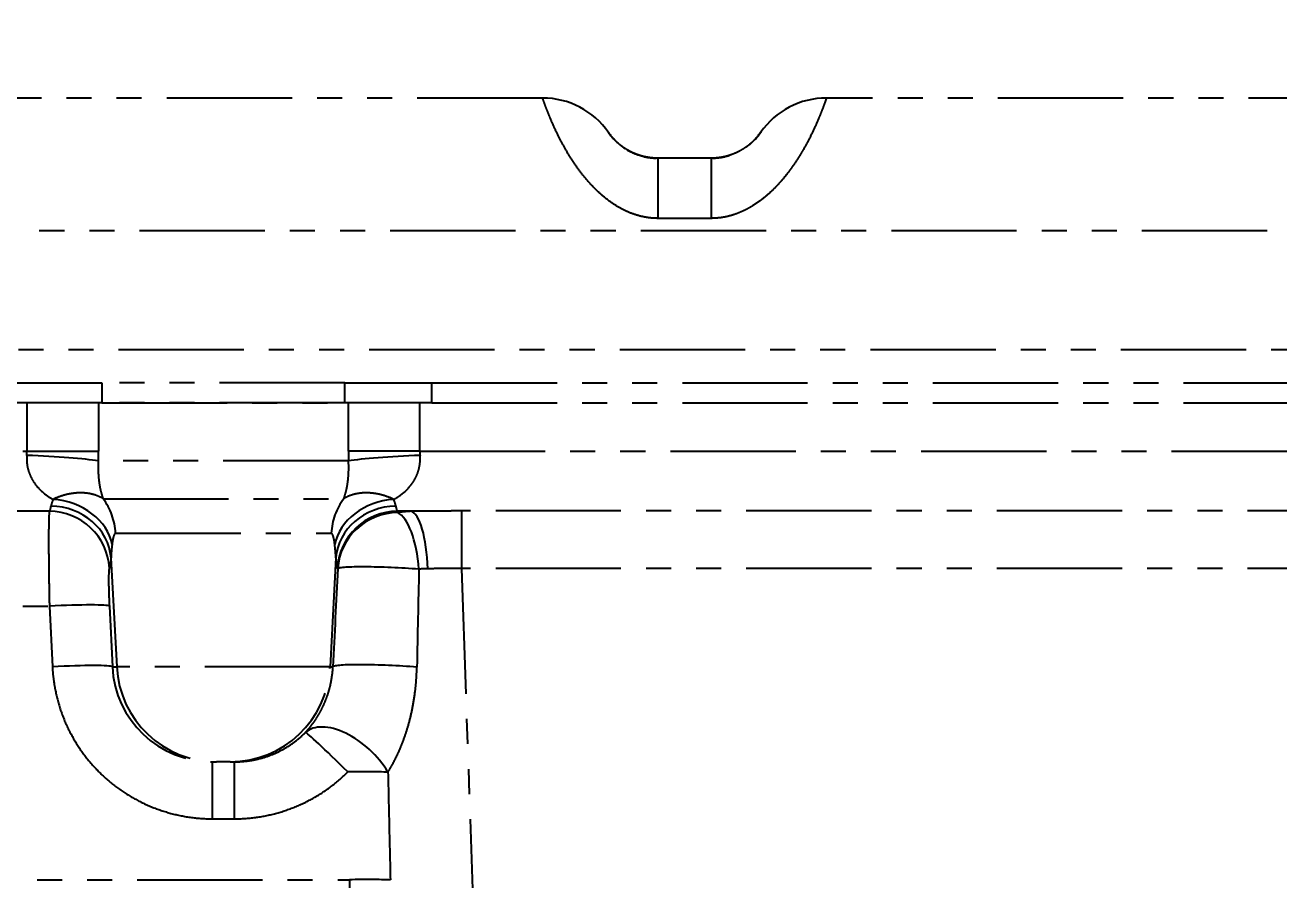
# Model space of a CAD drawing. Header units: inches. Extents: x 0 to 77285, y -118 to 40065.
# Drawn here: x 70102.1 to 70164.6, y 25520 to 25562.7 of the extents above; entities that cross this region are included whole.
import ezdxf

# ---------------------------------------------------------------- set-up
doc = ezdxf.new("R2010")
doc.units = ezdxf.units.IN
doc.header["$LTSCALE"] = 5
doc.header["$MEASUREMENT"] = 0
doc.linetypes.add('PHANTOM', pattern=[2.5, 1.25, -0.25, 0.25, -0.25, 0.25, -0.25])
doc.layers.add('66', color=6, linetype='PHANTOM')
doc.styles.add('SCI', font='')
doc.styles.get('SCI').set_extended_font_data('Gulim')
doc.dimstyles.new('SCH', dxfattribs={"dimtxt": 2.5, "dimasz": 2, "dimexe": 1.25, "dimexo": 0.625, "dimtad": 1, "dimdec": 8, "dimtxsty": 'SCI', "dimcen": 2.5, "dimclrd": 4, "dimclre": 4, "dimclrt": 7, "dimadec": 8, "dimazin": 2, "dimtfac": 1, "dimtdec": 8, "dimtmove": 0, "dimatfit": 3, "dimfxl": 1, "dimarcsym": 0})

# ---------------------------------------------------------------- blocks, each defined once
blk = doc.blocks.new('A$C4c8e5734')
for p, q in [((-124.079, 18.923), (-181.683, 18.923)), ((-32.617, 18.923), (-109.921, 18.923)), ((-113.203, 17.209), (-113.203, 17.209)), ((-118.335, 15.923), (-118.335, 12.923)), ((-115.665, 15.923), (-118.335, 15.923)), ((-115.665, 15.923), (-115.665, 12.923)), ((-119.571, 13.144), (-119.571, 13.143)), ((-115.665, 12.923), (-118.335, 12.923)), ((-181.683, 12.312), (-32.617, 12.312)), ((-182.73, 6.376), (-31.57, 6.376)), ((-150.392, 4.723), (-146.062, 4.723)), ((-133.938, 4.723), (-146.062, 4.723)), ((-146.062, 4.723), (-146.062, 3.723)), ((-133.938, 4.723), (-129.608, 4.723)), ((-133.938, 3.723), (-133.938, 4.723)), ((-129.608, 4.723), (-82.392, 4.723)), ((-129.608, 3.723), (-129.608, 4.723)), ((-146.062, 3.723), (-150.392, 3.723)), ((-149.798, 3.723), (-149.798, 1.308)), ((-146.235, 3.723), (-146.235, 1.308)), ((-133.938, 3.723), (-146.062, 3.723)), ((-146.062, 3.723), (-133.938, 3.723)), ((-129.608, 3.723), (-133.938, 3.723)), ((-133.765, 1.308), (-133.765, 3.723)), ((-130.202, 1.308), (-130.202, 3.723)), ((-129.608, 3.723), (-82.392, 3.723)), ((-129.608, 3.723), (-82.392, 3.723)), ((-182.514, 1.308), (-149.798, 1.308)), ((-149.798, 1.308), (-146.235, 1.308)), ((-130.202, 1.308), (-133.765, 1.308)), ((-130.202, 1.308), (-81.798, 1.308)), ((-149.813, 0.973), (-149.813, 0.973)), ((-133.759, 0.823), (-146.241, 0.823)), ((-149.579, -0.027), (-149.579, -0.027)), ((-146.005, -1.057), (-133.996, -1.057)), ((-148.682, -1.686), (-182.514, -1.686)), ((-130.647, -1.686), (-131.318, -1.686)), ((-128.131, -1.67), (-128.131, -4.543)), ((-82.669, -1.67), (-128.131, -1.67)), ((-145.381, -2.779), (-134.619, -2.779)), ((-145.608, -4.011), (-145.324, -9.438)), ((-134.392, -4.011), (-134.676, -9.438)), ((-82.669, -4.543), (-128.131, -4.543)), ((-128.131, -4.543), (-127.361, -26.586)), ((-182.514, -6.415), (-148.681, -6.415)), ((-148.681, -6.415), (-148.531, -9.438)), ((-145.689, -6.415), (-145.539, -9.438)), ((-145.539, -9.438), (-145.324, -9.438)), ((-134.676, -9.438), (-145.324, -9.438)), ((-134.676, -9.438), (-134.538, -9.438)), ((-130.368, -9.877), (-130.367, -9.877)), ((-130.495, -11.077), (-130.495, -11.077)), ((-140.552, -14.177), (-140.338, -14.177)), ((-140.552, -17.02), (-140.552, -14.177)), ((-139.662, -14.177), (-140.338, -14.177)), ((-139.662, -14.177), (-139.448, -14.177)), ((-139.448, -17.02), (-139.448, -14.177)), ((-140.552, -17.02), (-139.448, -17.02)), ((-181.799, -20.057), (-133.713, -20.057))]:
    blk.add_line(p, q)
for centre, start, end in [((-124.079, 14.923), 34.8499, 90), ((-109.921, 14.923), 90, 145.1501)]:
    blk.add_arc(centre, 4, start, end)
for centre, major_axis, ratio, start_param, end_param in [((-151.281, 1.309), (0, -1.939), 0.764598, 1.4633, 1.570728), ((-150.674, 1.308), (0, -9.795), 0.453205, 1.521256, 1.570807), ((-129.326, 1.308), (0, 9.795), 0.453205, 1.570785, 1.620336), ((-128.719, 1.309), (0, 1.939), 0.764598, 1.570864, 1.678293), ((-149.807, 0.823), (3.998, -0.141), 0.069267, 0.471368, 1.573242), ((-130.193, 0.823), (-3.998, -0.141), 0.069267, 4.709944, 5.811817), ((-148.498, -3.493), (2.943, -0.582), 0.794618, 0.308982, 1.726578), ((-148.219, -2.936), (0, -3), 0.947375, 1.623103, 2.247918), ((-131.781, -2.936), (0, -3), 0.947374, 4.03521, 4.660029), ((-131.502, -3.493), (-2.943, -0.582), 0.794615, 4.556613, 5.974203), ((-149.012, 1.28), (0.314, -2.971), 0.104118, 0.050145, 0.411797), ((-148.682, -4.68), (2.335, -1.884), 0.996944, 0.732952, 2.2483), ((-148.6, -4.168), (2.994, -0.194), 0.912463, 0.128086, 1.629709), ((-131.4, -4.168), (-2.994, -0.194), 0.912463, 4.653476, 6.155098), ((-131.318, -4.68), (-2.335, -1.884), 0.996944, 4.034885, 5.550233), ((-131.308, -4.706), (-2.912, -0.722), 0.98424, 4.472923, 5.98316), ((-130.984, 1.309), (0.318, 3), 0.103657, 2.731862, 3.091696), ((-131.308, -4.706), (-0.199, 2.993), 0.355137, 4.733872, 6.09837), ((-130.647, -4.68), (-0.053, 3), 0.280291, 4.750669, 6.219739), ((-133.98, 1.414), (0.312, 5.948), 0.052479, 2.72174, 3.083193), ((-134.171, -3.005), (-1.608, -32.771), 0.001605, 4.759611, 4.91006), ((-134.42, -6.518), (0.105, 1.998), 0.052264, 6.113183, 6.225025), ((-131.308, -4.706), (-2.996, 0.147), 0.066375, 4.35456, 6.230781), ((-44.845, 81.126), (37.643, 1565.5), 0.05329, 1.626846, 1.629972), ((-148.681, -6.572), (2.996, 0.149), 0.052272, 0.05236, 1.568197), ((-148.531, -9.595), (2.996, 0.149), 0.052272, 0.05236, 1.568197), ((-131.547, -9.595), (-2.996, 0.146), 0.071036, 4.305632, 6.230765), ((-140.53, -9.177), (4.446, 2.334), 0.994691, 2.708372, 4.226809), ((-140.338, -9.177), (0, -5), 0.99863, 4.764749, 6.283185), ((-139.662, -9.177), (0, -5), 0.99863, 0, 1.518436), ((-133.798, -14.841), (-2.169, 2.072), 0.557017, 4.246214, 6.238656), ((-133.798, -14.841), (-2.12, 2.123), 0.037008, 4.749429, 6.246178), ((-133.798, -14.841), (3, 0.047), 0.05233, 0.837393, 1.569982), ((-133.713, -20.214), (3, 0.048), 0.052329, 0.821906, 1.569953)]:
    blk.add_ellipse(centre, major_axis=major_axis, ratio=ratio, start_param=start_param, end_param=end_param)
for points in [[(-124.063, 18.876), (-124.074, 18.907), (-124.079, 18.923), (-124.079, 18.923)], [(-124.014, 18.739), (-124.036, 18.799), (-124.052, 18.844), (-124.063, 18.876)], [(-109.946, 18.851), (-109.957, 18.82), (-109.972, 18.778), (-109.99, 18.727)], [(-109.938, 18.873), (-109.941, 18.866), (-109.943, 18.859), (-109.946, 18.851)], [(-109.921, 18.923), (-109.921, 18.923), (-109.927, 18.906), (-109.938, 18.873)], [(-123.664, 17.846), (-123.722, 17.982), (-123.773, 18.106), (-123.817, 18.219)], [(-110.197, 18.183), (-110.233, 18.092), (-110.274, 17.993), (-110.318, 17.888)], [(-110.145, 18.315), (-110.161, 18.273), (-110.179, 18.229), (-110.197, 18.183)], [(-110.077, 18.493), (-110.097, 18.438), (-110.12, 18.379), (-110.145, 18.315)], [(-110.021, 18.643), (-110.038, 18.598), (-110.056, 18.548), (-110.077, 18.493)], [(-109.99, 18.727), (-110, 18.701), (-110.01, 18.673), (-110.021, 18.643)], [(-110.353, 17.807), (-110.411, 17.671), (-110.476, 17.524), (-110.549, 17.369)], [(-110.318, 17.888), (-110.329, 17.862), (-110.341, 17.835), (-110.353, 17.807)], [(-120.797, 17.209), (-120.798, 17.211), (-120.799, 17.212), (-120.8, 17.214)], [(-120.797, 17.209), (-120.786, 17.194), (-120.776, 17.18), (-120.766, 17.165)], [(-120.786, 17.194), (-120.793, 17.204), (-120.797, 17.209), (-120.797, 17.209)], [(-120.794, 17.206), (-120.654, 17.004), (-120.503, 16.839), (-120.349, 16.701)], [(-120.783, 17.19), (-120.784, 17.191), (-120.785, 17.193), (-120.786, 17.194)], [(-120.757, 17.153), (-120.768, 17.168), (-120.777, 17.18), (-120.783, 17.19)], [(-120.743, 17.135), (-120.748, 17.141), (-120.752, 17.147), (-120.757, 17.153)], [(-120.706, 17.086), (-120.72, 17.104), (-120.733, 17.12), (-120.743, 17.135)], [(-120.675, 17.047), (-120.686, 17.061), (-120.697, 17.074), (-120.706, 17.086)], [(-120.633, 16.995), (-120.648, 17.013), (-120.662, 17.031), (-120.675, 17.047)], [(-120.576, 16.929), (-120.597, 16.953), (-120.616, 16.975), (-120.633, 16.995)], [(-120.536, 16.885), (-120.55, 16.9), (-120.563, 16.915), (-120.576, 16.929)], [(-113.93, 16.472), (-113.678, 16.651), (-113.431, 16.883), (-113.205, 17.206)], [(-113.65, 16.701), (-113.497, 16.84), (-113.346, 17.004), (-113.206, 17.206)], [(-113.432, 16.921), (-113.445, 16.906), (-113.458, 16.891), (-113.473, 16.876)], [(-113.374, 16.987), (-113.391, 16.966), (-113.411, 16.944), (-113.432, 16.921)], [(-113.331, 17.039), (-113.344, 17.023), (-113.358, 17.005), (-113.374, 16.987)], [(-113.299, 17.079), (-113.309, 17.066), (-113.32, 17.053), (-113.331, 17.039)], [(-113.26, 17.13), (-113.272, 17.115), (-113.285, 17.098), (-113.299, 17.079)], [(-113.246, 17.149), (-113.251, 17.143), (-113.255, 17.137), (-113.26, 17.13)], [(-113.218, 17.189), (-113.225, 17.179), (-113.234, 17.165), (-113.246, 17.149)], [(-113.239, 17.159), (-113.227, 17.175), (-113.215, 17.192), (-113.203, 17.209)], [(-113.214, 17.194), (-113.215, 17.192), (-113.216, 17.19), (-113.218, 17.189)], [(-113.203, 17.209), (-113.203, 17.209), (-113.207, 17.204), (-113.214, 17.194)], [(-113.2, 17.213), (-113.201, 17.212), (-113.202, 17.211), (-113.203, 17.209)], [(-110.549, 17.369), (-110.621, 17.214), (-110.701, 17.05), (-110.788, 16.881)], [(-122.622, 15.857), (-122.74, 16.039), (-122.849, 16.221), (-122.951, 16.4)], [(-120.443, 16.789), (-120.477, 16.822), (-120.507, 16.854), (-120.536, 16.885)], [(-120.412, 16.759), (-120.422, 16.769), (-120.433, 16.779), (-120.443, 16.789)], [(-120.272, 16.633), (-120.323, 16.676), (-120.369, 16.718), (-120.412, 16.759)], [(-120.259, 16.622), (-120.264, 16.626), (-120.268, 16.629), (-120.272, 16.633)], [(-120.078, 16.482), (-120.143, 16.528), (-120.204, 16.575), (-120.259, 16.622)], [(-120.063, 16.471), (-120.068, 16.475), (-120.073, 16.478), (-120.078, 16.482)], [(-119.87, 16.346), (-119.938, 16.386), (-120.002, 16.428), (-120.063, 16.471)], [(-119.819, 16.316), (-119.836, 16.326), (-119.853, 16.336), (-119.87, 16.346)], [(-119.64, 16.222), (-119.702, 16.252), (-119.761, 16.283), (-119.819, 16.316)], [(-114.192, 16.31), (-114.25, 16.277), (-114.31, 16.246), (-114.372, 16.216)], [(-114.14, 16.34), (-114.157, 16.33), (-114.175, 16.32), (-114.192, 16.31)], [(-113.947, 16.464), (-114.008, 16.422), (-114.072, 16.38), (-114.14, 16.34)], [(-113.932, 16.475), (-113.937, 16.471), (-113.942, 16.468), (-113.947, 16.464)], [(-113.751, 16.614), (-113.806, 16.568), (-113.867, 16.521), (-113.932, 16.475)], [(-113.738, 16.624), (-113.742, 16.621), (-113.746, 16.617), (-113.751, 16.614)], [(-113.746, 16.618), (-113.714, 16.644), (-113.682, 16.672), (-113.65, 16.701)], [(-113.598, 16.75), (-113.64, 16.709), (-113.687, 16.667), (-113.738, 16.624)], [(-113.566, 16.78), (-113.577, 16.77), (-113.587, 16.76), (-113.598, 16.75)], [(-113.473, 16.876), (-113.501, 16.845), (-113.532, 16.813), (-113.566, 16.78)], [(-111.072, 16.36), (-111.113, 16.289), (-111.155, 16.217), (-111.198, 16.145)], [(-110.841, 16.779), (-110.913, 16.642), (-110.99, 16.502), (-111.072, 16.36)], [(-110.788, 16.881), (-110.805, 16.847), (-110.823, 16.813), (-110.841, 16.779)], [(-122.247, 15.315), (-122.38, 15.493), (-122.505, 15.675), (-122.622, 15.857)], [(-119.548, 16.179), (-119.579, 16.193), (-119.61, 16.208), (-119.64, 16.222)], [(-119.395, 16.117), (-119.446, 16.136), (-119.497, 16.157), (-119.548, 16.179)], [(-119.26, 16.069), (-119.305, 16.084), (-119.35, 16.1), (-119.395, 16.117)], [(-119.142, 16.034), (-119.182, 16.045), (-119.221, 16.057), (-119.26, 16.069)], [(-118.962, 15.99), (-119.023, 16.003), (-119.083, 16.017), (-119.142, 16.034)], [(-118.88, 15.973), (-118.908, 15.978), (-118.935, 15.984), (-118.962, 15.99)], [(-118.651, 15.94), (-118.728, 15.948), (-118.805, 15.959), (-118.88, 15.973)], [(-118.609, 15.936), (-118.623, 15.937), (-118.637, 15.939), (-118.651, 15.94)], [(-118.335, 15.923), (-118.426, 15.923), (-118.518, 15.927), (-118.609, 15.936)], [(-118.413, 15.924), (-118.412, 15.924), (-118.41, 15.924), (-118.409, 15.924)], [(-115.407, 15.934), (-115.493, 15.927), (-115.58, 15.923), (-115.665, 15.923)], [(-115.591, 15.924), (-115.368, 15.93), (-115.146, 15.96), (-114.925, 16.016)], [(-115.367, 15.938), (-115.38, 15.937), (-115.394, 15.936), (-115.407, 15.934)], [(-115.147, 15.968), (-115.221, 15.955), (-115.294, 15.945), (-115.367, 15.938)], [(-115.066, 15.984), (-115.093, 15.978), (-115.12, 15.973), (-115.147, 15.968)], [(-114.882, 16.027), (-114.943, 16.011), (-115.005, 15.996), (-115.066, 15.984)], [(-114.924, 16.016), (-114.869, 16.03), (-114.814, 16.045), (-114.759, 16.063)], [(-114.761, 16.063), (-114.801, 16.05), (-114.842, 16.038), (-114.882, 16.027)], [(-114.622, 16.111), (-114.668, 16.094), (-114.714, 16.078), (-114.761, 16.063)], [(-114.467, 16.173), (-114.518, 16.151), (-114.569, 16.13), (-114.622, 16.111)], [(-114.372, 16.216), (-114.403, 16.201), (-114.435, 16.187), (-114.467, 16.173)], [(-111.401, 15.821), (-111.472, 15.712), (-111.545, 15.604), (-111.621, 15.497)], [(-111.198, 16.145), (-111.263, 16.037), (-111.331, 15.929), (-111.401, 15.821)], [(-111.776, 15.283), (-111.882, 15.141), (-111.993, 15.002), (-112.107, 14.867)], [(-111.621, 15.497), (-111.671, 15.425), (-111.723, 15.354), (-111.776, 15.283)], [(-112.107, 14.867), (-112.136, 14.833), (-112.165, 14.8), (-112.194, 14.766)], [(-113.231, 13.797), (-113.364, 13.699), (-113.498, 13.608), (-113.634, 13.526)], [(-113.132, 13.872), (-113.165, 13.847), (-113.198, 13.822), (-113.231, 13.797)], [(-119.399, 13.086), (-119.574, 13.14), (-119.746, 13.206), (-119.916, 13.285)], [(-114.147, 13.257), (-114.25, 13.211), (-114.353, 13.17), (-114.456, 13.134)], [(-113.838, 13.409), (-113.941, 13.353), (-114.044, 13.302), (-114.147, 13.257)], [(-113.634, 13.526), (-113.702, 13.485), (-113.77, 13.445), (-113.838, 13.409)], [(-118.868, 12.964), (-119.046, 12.991), (-119.224, 13.032), (-119.399, 13.086)], [(-118.335, 12.923), (-118.513, 12.923), (-118.69, 12.937), (-118.868, 12.964)], [(-115.163, 12.959), (-115.331, 12.935), (-115.498, 12.923), (-115.665, 12.923)], [(-115.062, 12.975), (-115.096, 12.97), (-115.13, 12.964), (-115.163, 12.959)], [(-114.659, 13.069), (-114.794, 13.029), (-114.928, 12.998), (-115.062, 12.975)], [(-114.456, 13.134), (-114.524, 13.11), (-114.592, 13.088), (-114.659, 13.069)], [(-149.807, 1.101), (-149.815, 0.992), (-149.816, 0.883), (-149.808, 0.774)], [(-149.808, 0.774), (-149.8, 0.664), (-149.783, 0.556), (-149.756, 0.446)], [(-146.241, 0.823), (-146.245, 0.734), (-146.248, 0.644), (-146.249, 0.554)], [(-133.751, 0.541), (-133.752, 0.635), (-133.755, 0.729), (-133.759, 0.823)], [(-130.229, 0.51), (-130.209, 0.607), (-130.196, 0.705), (-130.19, 0.804)], [(-130.19, 0.804), (-130.184, 0.902), (-130.185, 1.001), (-130.193, 1.101)], [(-149.756, 0.446), (-149.73, 0.337), (-149.694, 0.228), (-149.647, 0.118)], [(-149.647, 0.118), (-149.6, 0.008), (-149.542, -0.103), (-149.47, -0.214)], [(-146.249, 0.554), (-146.249, 0.532), (-146.249, 0.51), (-146.249, 0.488)], [(-146.249, 0.488), (-146.249, 0.42), (-146.248, 0.352), (-146.245, 0.285)], [(-146.245, 0.285), (-146.244, 0.241), (-146.242, 0.196), (-146.239, 0.152)], [(-146.239, 0.152), (-146.237, 0.106), (-146.233, 0.061), (-146.23, 0.015)], [(-146.23, 0.015), (-146.224, -0.052), (-146.217, -0.119), (-146.209, -0.186)], [(-133.773, -0.011), (-133.768, 0.048), (-133.763, 0.106), (-133.76, 0.165)], [(-133.76, 0.165), (-133.758, 0.197), (-133.757, 0.23), (-133.755, 0.262)], [(-133.755, 0.262), (-133.752, 0.338), (-133.751, 0.415), (-133.751, 0.492)], [(-133.751, 0.492), (-133.751, 0.508), (-133.751, 0.525), (-133.751, 0.541)], [(-149.47, -0.214), (-149.397, -0.325), (-149.311, -0.436), (-149.21, -0.544)], [(-149.21, -0.544), (-149.108, -0.652), (-148.992, -0.755), (-148.872, -0.847)], [(-146.209, -0.186), (-146.206, -0.209), (-146.203, -0.233), (-146.2, -0.257)], [(-133.903, -0.773), (-133.883, -0.697), (-133.864, -0.62), (-133.849, -0.543)], [(-133.849, -0.543), (-133.843, -0.516), (-133.838, -0.49), (-133.833, -0.463)], [(-133.833, -0.463), (-133.822, -0.401), (-133.812, -0.34), (-133.803, -0.278)], [(-133.803, -0.278), (-133.797, -0.236), (-133.792, -0.194), (-133.787, -0.152)], [(-133.787, -0.152), (-133.782, -0.105), (-133.777, -0.058), (-133.773, -0.011)], [(-130.615, -0.335), (-130.546, -0.242), (-130.487, -0.149), (-130.436, -0.056)], [(-148.872, -0.847), (-148.752, -0.939), (-148.628, -1.019), (-148.498, -1.092)], [(-147.035, -0.767), (-147.179, -0.762), (-147.333, -0.769), (-147.494, -0.79)], [(-146.987, -0.769), (-147.003, -0.769), (-147.019, -0.768), (-147.035, -0.767)], [(-146.631, -0.814), (-146.742, -0.791), (-146.861, -0.776), (-146.987, -0.769)], [(-146.287, -0.916), (-146.391, -0.874), (-146.506, -0.84), (-146.631, -0.814)], [(-146.005, -1.057), (-146.089, -1.005), (-146.182, -0.957), (-146.287, -0.916)], [(-146.089, -0.803), (-146.083, -0.823), (-146.077, -0.843), (-146.071, -0.863)], [(-146.071, -0.863), (-146.05, -0.93), (-146.028, -0.994), (-146.005, -1.057)], [(-133.996, -1.057), (-133.964, -0.976), (-133.937, -0.891), (-133.912, -0.805)], [(-133.686, -0.905), (-133.798, -0.947), (-133.901, -0.998), (-133.996, -1.057)], [(-133.912, -0.805), (-133.909, -0.794), (-133.906, -0.783), (-133.903, -0.773)], [(-133.331, -0.807), (-133.455, -0.83), (-133.575, -0.863), (-133.686, -0.905)], [(-132.94, -0.767), (-133.079, -0.77), (-133.207, -0.783), (-133.331, -0.807)], [(-132.498, -0.791), (-132.653, -0.771), (-132.802, -0.763), (-132.94, -0.767)], [(-132.017, -0.894), (-132.184, -0.845), (-132.344, -0.812), (-132.498, -0.791)], [(-131.502, -1.092), (-131.677, -1.008), (-131.851, -0.944), (-132.017, -0.894)], [(-131.454, -1.221), (-131.468, -1.181), (-131.484, -1.138), (-131.502, -1.092)], [(-131.42, -1.333), (-131.429, -1.298), (-131.44, -1.261), (-131.454, -1.221)], [(-148.695, -1.784), (-148.699, -1.834), (-148.703, -1.9), (-148.706, -1.983)], [(-148.682, -1.686), (-148.687, -1.701), (-148.691, -1.734), (-148.695, -1.784)], [(-148.58, -1.333), (-148.589, -1.368), (-148.596, -1.4), (-148.6, -1.43)], [(-131.4, -1.43), (-131.404, -1.4), (-131.411, -1.368), (-131.42, -1.333)], [(-131.308, -1.751), (-131.309, -1.74), (-131.311, -1.721), (-131.314, -1.7), (-131.317, -1.69), (-131.318, -1.686)], [(-130.988, -1.71), (-131.098, -1.72), (-131.204, -1.734), (-131.308, -1.751)], [(-130.647, -1.686), (-130.764, -1.691), (-130.878, -1.699), (-130.988, -1.71)], [(-130.051, -1.68), (-130.241, -1.682), (-130.44, -1.684), (-130.647, -1.686)], [(-128.131, -1.67), (-128.262, -1.67), (-128.401, -1.67), (-128.546, -1.67)], [(-145.503, -3.023), (-145.513, -3.066), (-145.523, -3.114), (-145.531, -3.167)], [(-145.473, -2.911), (-145.483, -2.943), (-145.494, -2.98), (-145.503, -3.023)], [(-145.442, -2.835), (-145.452, -2.855), (-145.463, -2.88), (-145.473, -2.911)], [(-145.41, -2.792), (-145.421, -2.801), (-145.431, -2.816), (-145.442, -2.835)], [(-145.381, -2.779), (-145.391, -2.779), (-145.4, -2.783), (-145.41, -2.792)], [(-134.525, -2.917), (-134.535, -2.886), (-134.545, -2.862), (-134.555, -2.841)], [(-134.496, -3.025), (-134.505, -2.984), (-134.515, -2.947), (-134.525, -2.917)], [(-134.469, -3.164), (-134.478, -3.112), (-134.487, -3.066), (-134.496, -3.025)], [(-148.718, -3.686), (-148.717, -3.878), (-148.715, -4.081), (-148.713, -4.293)], [(-145.554, -3.336), (-145.564, -3.427), (-145.582, -3.598), (-145.6, -3.823), (-145.606, -3.952), (-145.608, -4.011)], [(-145.531, -3.167), (-145.539, -3.219), (-145.547, -3.275), (-145.554, -3.336)], [(-134.446, -3.336), (-134.453, -3.273), (-134.461, -3.216), (-134.469, -3.164)], [(-145.608, -4.011), (-145.612, -4.074), (-145.616, -4.129), (-145.621, -4.177)], [(-145.721, -4.761), (-145.723, -4.807), (-145.725, -4.859), (-145.726, -4.916)], [(-145.714, -4.642), (-145.717, -4.675), (-145.719, -4.715), (-145.721, -4.761)], [(-145.703, -4.563), (-145.707, -4.582), (-145.711, -4.609), (-145.714, -4.642)], [(-145.69, -4.523), (-145.695, -4.529), (-145.7, -4.543), (-145.703, -4.563)], [(-145.668, -4.475), (-145.674, -4.496), (-145.682, -4.513), (-145.69, -4.523)], [(-145.65, -4.399), (-145.655, -4.428), (-145.661, -4.453), (-145.668, -4.475)], [(-130.23, -4.57), (-130.236, -4.57), (-130.243, -4.571), (-130.249, -4.572)], [(-129.411, -4.545), (-129.538, -4.547), (-129.671, -4.549), (-129.808, -4.551)], [(-129.047, -4.54), (-129.163, -4.541), (-129.285, -4.543), (-129.411, -4.545)], [(-128.131, -4.543), (-128.219, -4.541), (-128.311, -4.54), (-128.408, -4.539)], [(-148.531, -9.438), (-148.514, -9.781), (-148.475, -10.118), (-148.416, -10.448)], [(-134.601, -10.036), (-134.571, -9.85), (-134.548, -9.651), (-134.538, -9.438)], [(-148.416, -10.448), (-148.357, -10.778), (-148.278, -11.1), (-148.178, -11.419)], [(-148.178, -11.419), (-148.079, -11.738), (-147.959, -12.052), (-147.819, -12.357)], [(-147.819, -12.357), (-147.68, -12.662), (-147.522, -12.957), (-147.346, -13.241)], [(-135.913, -12.717), (-135.842, -12.64), (-135.772, -12.56), (-135.705, -12.478)], [(-135.705, -12.478), (-135.638, -12.396), (-135.574, -12.312), (-135.511, -12.226)], [(-147.346, -13.241), (-147.17, -13.525), (-146.977, -13.797), (-146.767, -14.057)], [(-137.553, -13.805), (-137.353, -13.724), (-137.16, -13.63), (-136.971, -13.522)], [(-146.767, -14.057), (-146.558, -14.316), (-146.332, -14.562), (-146.092, -14.792)], [(-139.448, -14.177), (-139.229, -14.177), (-139.011, -14.162), (-138.797, -14.134)], [(-138.797, -14.134), (-138.583, -14.106), (-138.373, -14.065), (-138.165, -14.01)], [(-138.165, -14.01), (-137.957, -13.955), (-137.752, -13.886), (-137.553, -13.805)], [(-131.792, -14.693), (-131.715, -14.57), (-131.64, -14.443), (-131.568, -14.312)], [(-131.568, -14.312), (-131.496, -14.181), (-131.427, -14.047), (-131.36, -13.909)], [(-134.606, -15.389), (-134.323, -15.174), (-134.054, -14.94), (-133.798, -14.684)], [(-144.487, -15.986), (-144.196, -16.151), (-143.896, -16.296), (-143.584, -16.424)], [(-137.398, -16.753), (-137.066, -16.665), (-136.738, -16.555), (-136.419, -16.425)], [(-141.595, -16.951), (-141.25, -16.997), (-140.903, -17.02), (-140.552, -17.02)], [(-133.713, -20.057), (-133.707, -20.358), (-133.715, -20.671), (-133.738, -20.991)]]:
    blk.add_open_spline(points, degree=3)
for points, knots in [([(-123.817, 18.219), (-123.862, 18.331), (-123.9, 18.432), (-123.933, 18.519), (-123.966, 18.606), (-123.993, 18.68), (-124.014, 18.739)], [0.7777778, 0.7777778, 0.7777778, 0.7777778, 0.8333333, 0.8333333, 0.8333333, 0.8888889, 0.8888889, 0.8888889, 0.8888889]), ([(-122.951, 16.4), (-123.053, 16.579), (-123.147, 16.755), (-123.234, 16.924), (-123.32, 17.093), (-123.399, 17.256), (-123.471, 17.411), (-123.542, 17.565), (-123.607, 17.711), (-123.664, 17.846)], [0.5555556, 0.5555556, 0.5555556, 0.5555556, 0.6111111, 0.6111111, 0.6111111, 0.6666667, 0.6666667, 0.6666667, 0.7222222, 0.7222222, 0.7222222, 0.7222222]), ([(-120.795, 17.206), (-120.575, 16.892), (-120.334, 16.666), (-119.76, 16.252), (-119.418, 16.104), (-118.856, 15.96), (-118.636, 15.93), (-118.413, 15.924)], [0, 0, 0, 0, 0.192614, 0.192614, 0.4543001, 0.4543001, 0.6228641, 0.6228641, 0.6228641, 0.6228641]), ([(-120.906, 13.902), (-121.067, 14.029), (-121.227, 14.169), (-121.381, 14.319), (-121.536, 14.469), (-121.687, 14.628), (-121.831, 14.795), (-121.976, 14.962), (-122.115, 15.136), (-122.247, 15.315)], [0.2777778, 0.2777778, 0.2777778, 0.2777778, 0.3333333, 0.3333333, 0.3333333, 0.3888889, 0.3888889, 0.3888889, 0.4444444, 0.4444444, 0.4444444, 0.4444444]), ([(-112.194, 14.766), (-112.34, 14.6), (-112.492, 14.44), (-112.648, 14.29), (-112.805, 14.14), (-112.967, 14), (-113.132, 13.872)], [0.6111111, 0.6111111, 0.6111111, 0.6111111, 0.6666667, 0.6666667, 0.6666667, 0.7222222, 0.7222222, 0.7222222, 0.7222222]), ([(-119.916, 13.285), (-120.086, 13.364), (-120.253, 13.455), (-120.417, 13.557), (-120.582, 13.66), (-120.745, 13.775), (-120.906, 13.902)], [0.1666667, 0.1666667, 0.1666667, 0.1666667, 0.2222222, 0.2222222, 0.2222222, 0.2777778, 0.2777778, 0.2777778, 0.2777778]), ([(-130.436, -0.056), (-130.386, 0.037), (-130.345, 0.13), (-130.311, 0.224), (-130.276, 0.319), (-130.249, 0.414), (-130.229, 0.51)], [0.5, 0.5, 0.5, 0.5, 0.625, 0.625, 0.625, 0.75, 0.75, 0.75, 0.75]), ([(-146.2, -0.257), (-146.187, -0.348), (-146.172, -0.44), (-146.154, -0.531), (-146.135, -0.623), (-146.113, -0.714), (-146.089, -0.803)], [0.5714286, 0.5714286, 0.5714286, 0.5714286, 0.7142857, 0.7142857, 0.7142857, 0.8571429, 0.8571429, 0.8571429, 0.8571429]), ([(-131.502, -1.092), (-131.377, -1.022), (-131.261, -0.947), (-131.152, -0.866), (-131.044, -0.785), (-130.943, -0.698), (-130.853, -0.608), (-130.763, -0.519), (-130.684, -0.427), (-130.615, -0.335)], [0, 0, 0, 0, 0.125, 0.125, 0.125, 0.25, 0.25, 0.25, 0.375, 0.375, 0.375, 0.375]), ([(-148.498, -1.092), (-148.516, -1.138), (-148.532, -1.18), (-148.546, -1.221), (-148.56, -1.261), (-148.571, -1.298), (-148.58, -1.333)], [0, 0, 0, 0, 0.3333333, 0.3333333, 0.3333333, 0.6666667, 0.6666667, 0.6666667, 0.6666667]), ([(-147.494, -0.79), (-147.655, -0.811), (-147.823, -0.847), (-147.991, -0.897), (-148.16, -0.947), (-148.329, -1.012), (-148.498, -1.092)], [0.6666667, 0.6666667, 0.6666667, 0.6666667, 0.8333333, 0.8333333, 0.8333333, 0.9999999, 0.9999999, 0.9999999, 0.9999999]), ([(-128.546, -1.67), (-128.692, -1.671), (-128.844, -1.671), (-129.003, -1.672), (-129.163, -1.673), (-129.33, -1.674), (-129.505, -1.676), (-129.679, -1.677), (-129.861, -1.679), (-130.051, -1.68)], [0.2, 0.2, 0.2, 0.2, 0.4, 0.4, 0.4, 0.6, 0.6, 0.6, 0.8, 0.8, 0.8, 0.8]), ([(-148.706, -1.983), (-148.709, -2.066), (-148.711, -2.165), (-148.713, -2.28), (-148.715, -2.394), (-148.717, -2.524), (-148.718, -2.668)], [0.2, 0.2, 0.2, 0.2, 0.3, 0.3, 0.3, 0.4, 0.4, 0.4, 0.4]), ([(-148.718, -2.668), (-148.719, -2.812), (-148.719, -2.97), (-148.719, -3.14), (-148.719, -3.31), (-148.719, -3.493), (-148.718, -3.686)], [0.4, 0.4, 0.4, 0.4, 0.5, 0.5, 0.5, 0.6, 0.6, 0.6, 0.6]), ([(-134.555, -2.841), (-134.566, -2.821), (-134.576, -2.805), (-134.587, -2.795), (-134.598, -2.784), (-134.608, -2.779), (-134.619, -2.779)], [0.6666667, 0.6666667, 0.6666667, 0.6666667, 0.8333333, 0.8333333, 0.8333333, 1, 1, 1, 1]), ([(-134.392, -4.011), (-134.393, -3.952), (-134.4, -3.823), (-134.418, -3.599), (-134.436, -3.427), (-134.446, -3.336)], [0.0000025, 0.0000025, 0.0000025, 0.0000025, 0.3333333, 0.6666667, 0.9999997, 0.9999997, 0.9999997, 0.9999997]), ([(-148.713, -4.293), (-148.711, -4.506), (-148.709, -4.729), (-148.705, -4.96), (-148.702, -5.191), (-148.699, -5.43), (-148.695, -5.674), (-148.691, -5.917), (-148.686, -6.165), (-148.681, -6.415)], [0.7, 0.7, 0.7, 0.7, 0.8, 0.8, 0.8, 0.9, 0.9, 0.9, 1, 1, 1, 1]), ([(-145.621, -4.177), (-145.625, -4.224), (-145.63, -4.265), (-145.634, -4.301), (-145.639, -4.338), (-145.644, -4.37), (-145.65, -4.399)], [0.2, 0.2, 0.2, 0.2, 0.4, 0.4, 0.4, 0.6, 0.6, 0.6, 0.6]), ([(-145.726, -4.916), (-145.727, -4.974), (-145.728, -5.037), (-145.728, -5.105), (-145.728, -5.173), (-145.727, -5.246), (-145.726, -5.323), (-145.725, -5.4), (-145.723, -5.481), (-145.721, -5.566)], [0.4, 0.4, 0.4, 0.4, 0.5, 0.5, 0.5, 0.6, 0.6, 0.6, 0.7, 0.7, 0.7, 0.7]), ([(-129.808, -4.551), (-129.886, -4.552), (-129.962, -4.554), (-130.036, -4.557), (-130.102, -4.56), (-130.167, -4.565), (-130.23, -4.57)], [0.0000006, 0.0000006, 0.0000006, 0.0000006, 0.5, 0.5, 0.5, 0.9533859, 0.9533859, 0.9533859, 0.9533859]), ([(-128.408, -4.539), (-128.505, -4.538), (-128.606, -4.538), (-128.713, -4.538), (-128.819, -4.538), (-128.931, -4.539), (-129.047, -4.54)], [0.2, 0.2, 0.2, 0.2, 0.4, 0.4, 0.4, 0.6, 0.6, 0.6, 0.6]), ([(-145.721, -5.566), (-145.719, -5.651), (-145.717, -5.74), (-145.714, -5.833), (-145.711, -5.925), (-145.707, -6.021), (-145.703, -6.118), (-145.699, -6.216), (-145.694, -6.314), (-145.689, -6.415)], [0.7, 0.7, 0.7, 0.7, 0.8, 0.8, 0.8, 0.9, 0.9, 0.9, 1, 1, 1, 1]), ([(-130.522, -11.24), (-130.478, -10.985), (-130.439, -10.71), (-130.409, -10.413), (-130.379, -10.116), (-130.359, -9.798), (-130.352, -9.458)], [0.7777778, 0.7777778, 0.7777778, 0.7777778, 0.8888889, 0.8888889, 0.8888889, 1, 1, 1, 1]), ([(-134.855, -10.994), (-134.805, -10.86), (-134.757, -10.713), (-134.714, -10.553), (-134.67, -10.394), (-134.632, -10.222), (-134.601, -10.036)], [0.6666667, 0.6666667, 0.6666667, 0.6666667, 0.7777778, 0.7777778, 0.7777778, 0.8888889, 0.8888889, 0.8888889, 0.8888889]), ([(-135.165, -11.677), (-135.112, -11.579), (-135.06, -11.476), (-135.008, -11.364), (-134.956, -11.251), (-134.905, -11.129), (-134.855, -10.994)], [0.4444444, 0.4444444, 0.4444444, 0.4444444, 0.5555556, 0.5555556, 0.5555556, 0.6666667, 0.6666667, 0.6666667, 0.6666667]), ([(-130.827, -12.533), (-130.773, -12.353), (-130.719, -12.158), (-130.667, -11.943), (-130.616, -11.729), (-130.566, -11.494), (-130.522, -11.24)], [0.5555556, 0.5555556, 0.5555556, 0.5555556, 0.6666667, 0.6666667, 0.6666667, 0.7777778, 0.7777778, 0.7777778, 0.7777778]), ([(-135.511, -12.226), (-135.448, -12.139), (-135.388, -12.05), (-135.331, -11.958), (-135.273, -11.867), (-135.218, -11.774), (-135.165, -11.677)], [0.2222222, 0.2222222, 0.2222222, 0.2222222, 0.3333333, 0.3333333, 0.3333333, 0.4444444, 0.4444444, 0.4444444, 0.4444444]), ([(-136.971, -13.522), (-136.781, -13.415), (-136.596, -13.292), (-136.419, -13.158), (-136.241, -13.023), (-136.073, -12.876), (-135.913, -12.717)], [0.6666667, 0.6666667, 0.6666667, 0.6666667, 0.8333333, 0.8333333, 0.8333333, 1, 1, 1, 1]), ([(-131.36, -13.909), (-131.293, -13.77), (-131.229, -13.628), (-131.168, -13.482), (-131.107, -13.337), (-131.049, -13.188), (-130.993, -13.032), (-130.936, -12.876), (-130.882, -12.712), (-130.827, -12.533)], [0.2222222, 0.2222222, 0.2222222, 0.2222222, 0.3333333, 0.3333333, 0.3333333, 0.4444444, 0.4444444, 0.4444444, 0.5555556, 0.5555556, 0.5555556, 0.5555556]), ([(-146.092, -14.792), (-145.851, -15.023), (-145.597, -15.239), (-145.329, -15.439), (-145.06, -15.638), (-144.778, -15.822), (-144.487, -15.986)], [0.5, 0.5, 0.5, 0.5, 0.5833333, 0.5833333, 0.5833333, 0.6666667, 0.6666667, 0.6666667, 0.6666667]), ([(-131.792, -14.693), (-131.772, -15.589), (-131.732, -17.38), (-131.692, -19.171), (-131.672, -20.066)], [0.0000005, 0.0000005, 0.0000005, 0.0000005, 0.5, 1, 1, 1, 1]), ([(-136.419, -16.425), (-136.101, -16.295), (-135.792, -16.145), (-135.489, -15.973), (-135.186, -15.8), (-134.889, -15.604), (-134.606, -15.389)], [0.5, 0.5, 0.5, 0.5, 0.6666667, 0.6666667, 0.6666667, 0.8333333, 0.8333333, 0.8333333, 0.8333333]), ([(-143.584, -16.424), (-143.273, -16.551), (-142.949, -16.66), (-142.616, -16.749), (-142.283, -16.838), (-141.94, -16.906), (-141.595, -16.951)], [0.75, 0.75, 0.75, 0.75, 0.8333333, 0.8333333, 0.8333333, 0.9166667, 0.9166667, 0.9166667, 0.9166667]), ([(-139.448, -17.02), (-139.096, -17.02), (-138.749, -16.997), (-138.407, -16.952), (-138.066, -16.907), (-137.73, -16.841), (-137.398, -16.753)], [0, 0, 0, 0, 0.1666667, 0.1666667, 0.1666667, 0.3333333, 0.3333333, 0.3333333, 0.3333333])]:
    blk.add_open_spline(points, degree=3, knots=knots)
blk = doc.blocks.new('A$Cf772756f')
at = {"layer": '66'}
blk.add_blockref('A$C4c8e5734', (124, 152.877), dxfattribs=at)
blk = doc.blocks.new('*D740')
at = {"color": 4, "lineweight": -2, "transparency": 16777216}
for p, q in [((69985.495, 25381.355), (69985.495, 25591.46)), ((70270.495, 25381.355), (70270.495, 25591.46)), ((69995.495, 25585.21), (70260.495, 25585.21))]:
    blk.add_line(p, q, dxfattribs=at)
at = {"color": 4, "transparency": 16777216}
for points in [[(69995.495, 25586.877), (69995.495, 25583.543), (69985.495, 25585.21)], [(70260.495, 25586.877), (70260.495, 25583.543), (70270.495, 25585.21)]]:
    blk.add_solid(points, dxfattribs=at)
at = {"layer": 'Defpoints', "color": 0, "transparency": 16777216}
for p in [(70270.495, 25585.21), (69985.495, 25378.23, 0), (70270.495, 25378.23, 0)]:
    blk.add_point(p, dxfattribs=at)
at = {"color": 7, "transparency": 16777216, "insert": (70127.995, 25594.743), "char_height": 12.5, "attachment_point": 5, "style": 'SCI'}
blk.add_mtext('285', dxfattribs=at)
blk = doc.blocks.new('*D741')
at = {"color": 4, "lineweight": -2, "transparency": 16777216}
for p, q in [((69945.495, 25410.355), (69945.495, 25621.382)), ((70310.495, 25410.355), (70310.495, 25621.382)), ((69955.495, 25615.132), (70300.495, 25615.132))]:
    blk.add_line(p, q, dxfattribs=at)
at = {"color": 4, "transparency": 16777216}
for points in [[(69955.495, 25616.799), (69955.495, 25613.465), (69945.495, 25615.132)], [(70300.495, 25616.799), (70300.495, 25613.465), (70310.495, 25615.132)]]:
    blk.add_solid(points, dxfattribs=at)
at = {"layer": 'Defpoints', "color": 0, "transparency": 16777216}
for p in [(70310.495, 25615.132), (69945.495, 25407.23, 0), (70310.495, 25407.23, 0)]:
    blk.add_point(p, dxfattribs=at)
at = {"color": 7, "transparency": 16777216, "insert": (70127.995, 25624.665), "char_height": 12.5, "attachment_point": 5, "style": 'SCI'}
blk.add_mtext('365', dxfattribs=at)
blk = doc.blocks.new('*D742')
at = {"color": 4, "lineweight": -2, "transparency": 16777216}
for p, q in [((69937.995, 25395.355), (69937.995, 25694.689)), ((70317.995, 25395.355), (70317.995, 25694.689)), ((69947.995, 25688.439), (70307.995, 25688.439))]:
    blk.add_line(p, q, dxfattribs=at)
at = {"color": 4, "transparency": 16777216}
for points in [[(69947.995, 25690.106), (69947.995, 25686.773), (69937.995, 25688.439)], [(70307.995, 25690.106), (70307.995, 25686.773), (70317.995, 25688.439)]]:
    blk.add_solid(points, dxfattribs=at)
at = {"layer": 'Defpoints', "color": 0, "transparency": 16777216}
for p in [(70317.995, 25688.439), (69937.995, 25392.23, 0), (70317.995, 25392.23, 0)]:
    blk.add_point(p, dxfattribs=at)
at = {"color": 7, "transparency": 16777216, "insert": (70127.995, 25697.972), "char_height": 12.5, "attachment_point": 5, "style": 'SCI'}
blk.add_mtext('380', dxfattribs=at)
blk = doc.blocks.new('*D1823')
at = {"color": 4, "lineweight": -2, "transparency": 16777216}
for p, q in [((69944.495, 25392.105), (69944.495, 25658.619)), ((70311.495, 25392.105), (70311.495, 25658.619)), ((69954.495, 25652.369), (70301.495, 25652.369))]:
    blk.add_line(p, q, dxfattribs=at)
at = {"color": 4, "transparency": 16777216}
for points in [[(69954.495, 25654.036), (69954.495, 25650.702), (69944.495, 25652.369)], [(70301.495, 25654.036), (70301.495, 25650.702), (70311.495, 25652.369)]]:
    blk.add_solid(points, dxfattribs=at)
at = {"layer": 'Defpoints', "color": 0, "transparency": 16777216}
for p in [(70311.495, 25652.369), (69944.495, 25388.98, 0), (70311.495, 25388.98, 0)]:
    blk.add_point(p, dxfattribs=at)
at = {"color": 7, "transparency": 16777216, "insert": (70127.995, 25661.911), "char_height": 12.5, "attachment_point": 5, "style": 'SCI'}
blk.add_mtext('367', dxfattribs=at)

msp = doc.modelspace()

# ---------------------------------------------------------------- block references
at = {"layer": '66'}
msp.add_blockref('A$Cf772756f', (70127.99460165, 25387.23021317, 0), dxfattribs=at)

# ---------------------------------------------------------------- dimensions: what is measured, and where the dimension line sits
for base, p1, p2, picture, middle in [((70317.9946016469, 25688.4392711657), (69937.9946016469, 25392.2302131725, -0.0000000047), (70317.9946016469, 25392.2302131725, -0.0000000047), '*D742', (70127.9946016469, 25697.9723936691)), ((70311.4946016469, 25652.3691486604), (69944.4946016469, 25388.9802131725, -0.0000000047), (70311.4946016469, 25388.9802131725, -0.0000000047), '*D1823', (70127.9946016469, 25661.9105934008)), ((70310.4946016468, 25615.1318823401), (69945.4946016468, 25407.2302131725, -0.0000000047), (70310.4946016468, 25407.2302131725, -0.0000000047), '*D741', (70127.9946016468, 25624.6650048434)), ((70270.4946016468, 25585.2098650904), (69985.4946016469, 25378.2302131725, -0.0000000047), (70270.4946016468, 25378.2302131725, -0.0000000047), '*D740', (70127.9946016469, 25594.7429875938))]:
    dim = msp.add_linear_dim(base=base, p1=p1, p2=p2, dimstyle='SCH', override={"dimscale": 5, "dimcen": 1})
    dim.commit()
    dim.dimension.update_dxf_attribs({"geometry": picture, "text_midpoint": middle})

doc.saveas('drawing.dxf')
